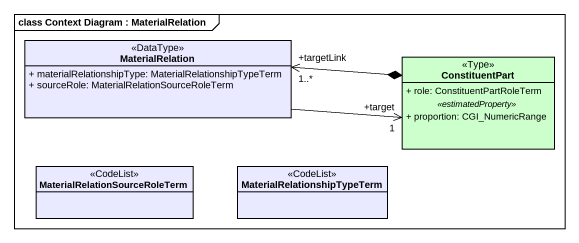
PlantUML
@startuml
mainframe class Context Diagram : MaterialRelation
hide circle
hide empty members
skinparam classAttributeIconSize 0
class MaterialRelation <<DataType>> #E9E9FF {
  + materialRelationshipType: MaterialRelationshipTypeTerm
  + sourceRole: MaterialRelationSourceRoleTerm
}
class ConstituentPart <<Type>> #CCFFCC {
  + role: ConstituentPartRoleTerm
  .. <<estimatedProperty>> ..
  + proportion: CGI_NumericRange
}
class "MaterialRelationSourceRoleTerm" as MaterialRelationSourceRoleTe <<CodeList>> #E9E9FF
class MaterialRelationshipTypeTerm <<CodeList>> #E9E9FF
MaterialRelation -right-> "+target\n1" ConstituentPart
ConstituentPart *-left-> "+targetLink\n1..*" MaterialRelation
@enduml
